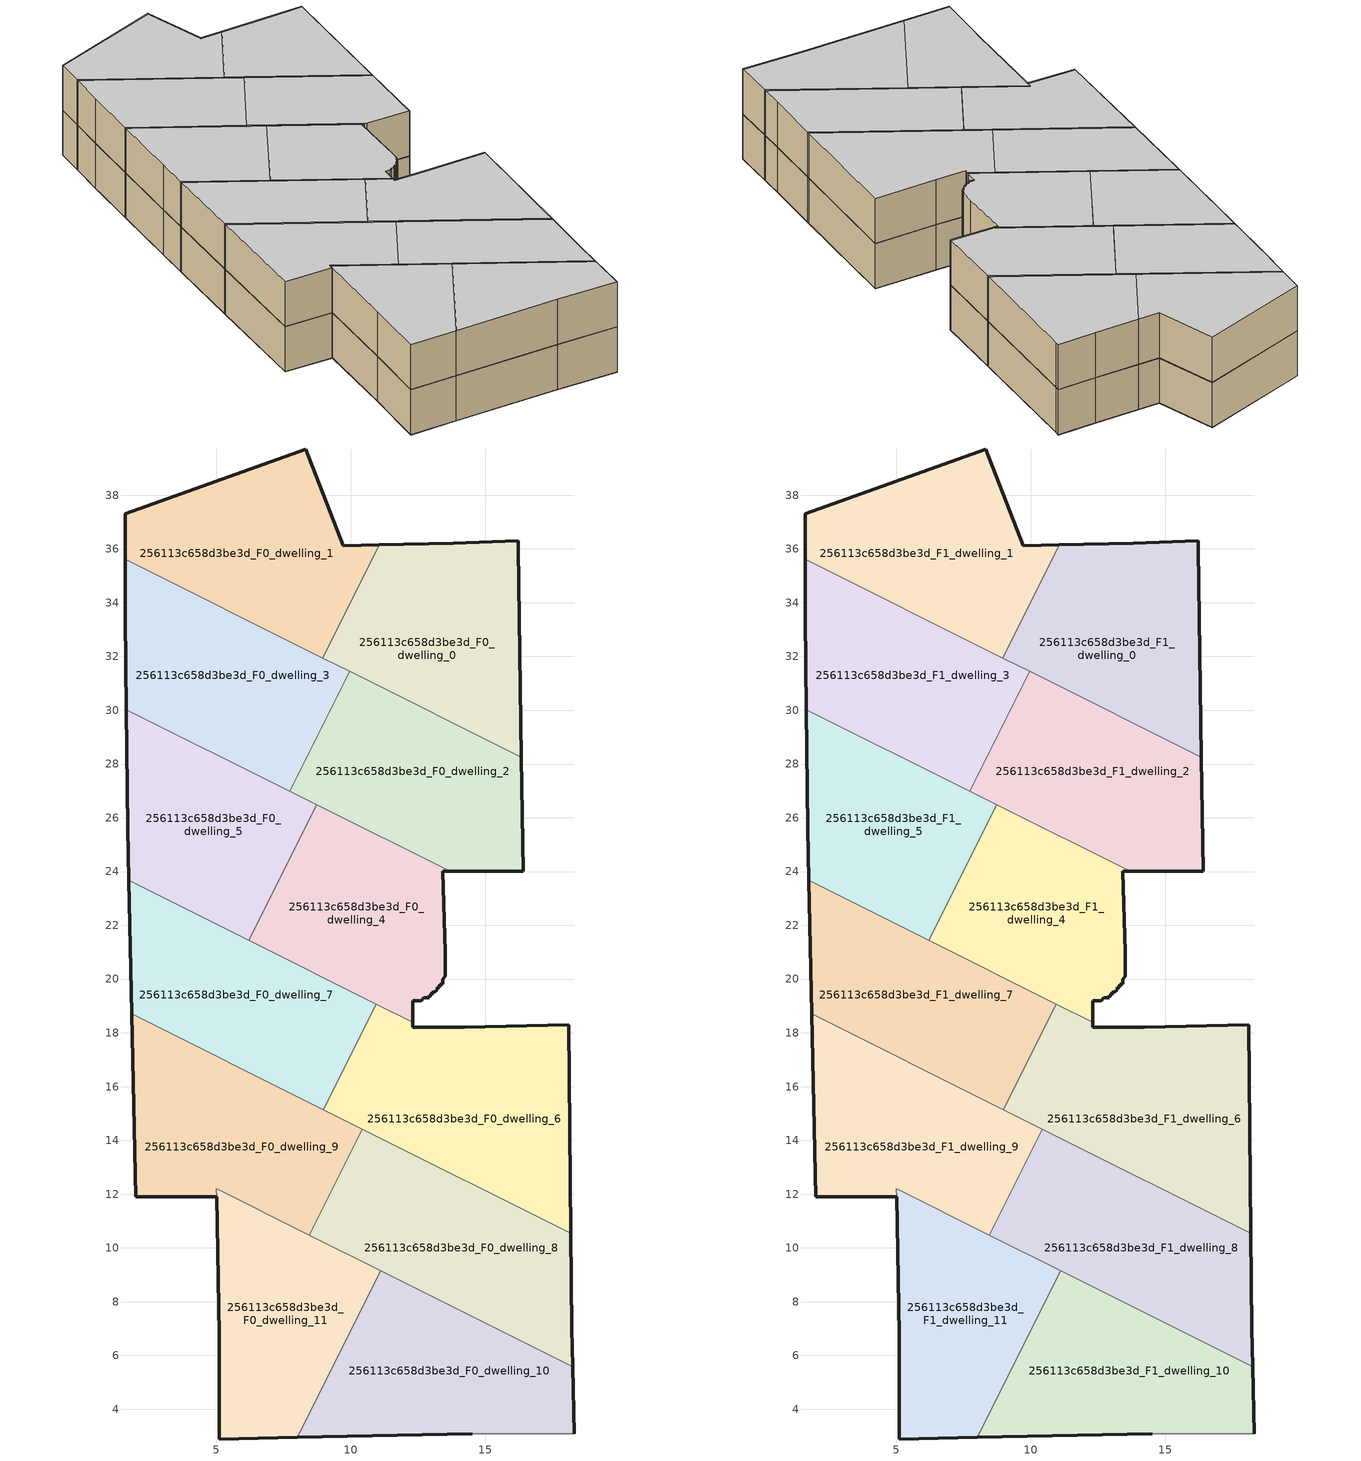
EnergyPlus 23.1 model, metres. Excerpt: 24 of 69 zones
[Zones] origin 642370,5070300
256113c658d3be3d_F0_dwelling_0
 floor ground (EU_floor_Construction): 16.35,28.25 16.22,36.01 16.22,36.31 13.82,36.21 11.06,36.15 8.96,31.94 z0
 wall outside (EU_wall_Construction): 11.06,36.15 13.82,36.21 16.22,36.31 16.22,36.01 16.35,28.25 z0:3
 wall to 256113c658d3be3d_F0_dwelling_1 (EU_wall_Construction): 8.96,31.94 11.06,36.15 z0:3
 wall to 256113c658d3be3d_F0_dwelling_2 (EU_wall_Construction): 16.35,28.25 9.95,31.44 z0:3
 wall to 256113c658d3be3d_F0_dwelling_3 (EU_wall_Construction): 9.95,31.44 8.96,31.94 z0:3
256113c658d3be3d_F0_dwelling_1
 floor ground (EU_floor_Construction): 8.96,31.94 11.06,36.15 9.71,36.12 8.31,39.72 1.61,37.32 1.61,35.62 z0
 wall outside (EU_wall_Construction): 1.61,35.62 1.61,37.32 8.31,39.72 9.71,36.12 11.06,36.15 z0:3
 wall to 256113c658d3be3d_F0_dwelling_3 (EU_wall_Construction): 8.96,31.94 1.61,35.62 z0:3
256113c658d3be3d_F0_dwelling_10
 floor ground (EU_floor_Construction): 18.31,3.09 18.25,5.58 11.11,9.15 8.01,2.95 14.51,3.09 z0
 wall outside (EU_wall_Construction): 14.51,3.09 8.01,2.95 / 18.25,5.58 18.31,3.09 z0:3
 wall to 256113c658d3be3d_F0_dwelling_11 (EU_wall_Construction): 8.01,2.95 11.11,9.15 z0:3
 wall adiabatic (EU_wall_Construction): 18.31,3.09 14.51,3.09 z0:3
 wall to 256113c658d3be3d_F0_dwelling_8 (EU_wall_Construction): 11.11,9.15 18.25,5.58 z0:3
256113c658d3be3d_F0_dwelling_11
 floor ground (EU_floor_Construction): 8.01,2.95 11.11,9.15 5,12.2 5.1,6.79 5.1,2.89 z0
 wall outside (EU_wall_Construction): 8.01,2.95 5.1,2.89 5.1,6.79 5,11.9 z0:3
 wall to 256113c658d3be3d_F0_dwelling_9 (EU_wall_Construction): 5,11.9 5,12.2 8.45,10.48 z0:3
 wall to 256113c658d3be3d_F0_dwelling_8 (EU_wall_Construction): 8.45,10.48 11.11,9.15 z0:3
256113c658d3be3d_F0_dwelling_2
 floor ground (EU_floor_Construction): 16.42,24 16.35,28.25 9.95,31.44 7.73,26.99 13.7,24 z0
 wall outside (EU_wall_Construction): 16.35,28.25 16.42,24 13.7,24 z0:3
 wall to 256113c658d3be3d_F0_dwelling_3 (EU_wall_Construction): 7.73,26.99 9.95,31.44 z0:3
 wall to 256113c658d3be3d_F0_dwelling_4 (EU_wall_Construction): 13.7,24 8.72,26.49 z0:3
 wall to 256113c658d3be3d_F0_dwelling_5 (EU_wall_Construction): 8.72,26.49 7.73,26.99 z0:3
256113c658d3be3d_F0_dwelling_3
 floor ground (EU_floor_Construction): 7.73,26.99 9.95,31.44 1.61,35.62 1.61,33.42 1.65,30.03 z0
 wall outside (EU_wall_Construction): 1.65,30.03 1.61,33.42 1.61,35.62 z0:3
 wall to 256113c658d3be3d_F0_dwelling_5 (EU_wall_Construction): 7.73,26.99 1.65,30.03 z0:3
256113c658d3be3d_F0_dwelling_4
 floor ground (EU_floor_Construction): 12.91,19.3 12.91,19.4 13.01,19.4 13.01,19.5 13.11,19.5 13.21,19.6 13.21,19.7 13.31,19.7 13.31,19.8 13.41,19.8 13.41,20 13.51,20.1 13.51,21 13.41,24 13.7,24 8.72,26.49 6.2,21.45 12.31,18.39 12.31,19.2 12.61,19.2 12.71,19.3 z0
 wall outside (EU_wall_Construction): 13.7,24 13.41,24 13.51,21 13.51,20.1 13.41,20 13.41,19.8 13.31,19.8 13.31,19.7 13.21,19.7 13.21,19.6 13.11,19.5 13.01,19.5 13.01,19.4 12.91,19.4 12.91,19.3 12.71,19.3 12.61,19.2 12.31,19.2 12.31,18.39 z0:3
 wall to 256113c658d3be3d_F0_dwelling_7 (EU_wall_Construction): 10.95,19.07 6.2,21.45 z0:3
 wall to 256113c658d3be3d_F0_dwelling_5 (EU_wall_Construction): 6.2,21.45 8.72,26.49 z0:3
 wall to 256113c658d3be3d_F0_dwelling_6 (EU_wall_Construction): 12.31,18.39 10.95,19.07 z0:3
256113c658d3be3d_F0_dwelling_5
 floor ground (EU_floor_Construction): 6.2,21.45 8.72,26.49 1.65,30.03 1.71,25.61 1.75,23.67 z0
 wall outside (EU_wall_Construction): 1.75,23.67 1.71,25.61 1.65,30.03 z0:3
 wall to 256113c658d3be3d_F0_dwelling_7 (EU_wall_Construction): 6.2,21.45 1.75,23.67 z0:3
256113c658d3be3d_F0_dwelling_6
 floor ground (EU_floor_Construction): 18.18,10.54 18.12,18.3 14.21,18.2 12.31,18.2 12.31,18.39 10.95,19.07 8.98,15.14 z0
 wall outside (EU_wall_Construction): 12.31,18.39 12.31,18.2 14.21,18.2 18.12,18.3 18.18,10.54 z0:3
 wall to 256113c658d3be3d_F0_dwelling_7 (EU_wall_Construction): 8.98,15.14 10.95,19.07 z0:3
 wall to 256113c658d3be3d_F0_dwelling_8 (EU_wall_Construction): 18.18,10.54 10.42,14.42 z0:3
 wall to 256113c658d3be3d_F0_dwelling_9 (EU_wall_Construction): 10.42,14.42 8.98,15.14 z0:3
256113c658d3be3d_F0_dwelling_7
 floor ground (EU_floor_Construction): 8.98,15.14 10.95,19.07 1.75,23.67 1.86,18.7 z0
 wall outside (EU_wall_Construction): 1.86,18.7 1.75,23.67 z0:3
 wall to 256113c658d3be3d_F0_dwelling_9 (EU_wall_Construction): 8.98,15.14 1.86,18.7 z0:3
256113c658d3be3d_F0_dwelling_8
 floor ground (EU_floor_Construction): 18.25,5.58 18.21,6.99 18.18,10.54 10.42,14.42 8.45,10.48 z0
 wall outside (EU_wall_Construction): 18.18,10.54 18.21,6.99 18.25,5.58 z0:3
 wall to 256113c658d3be3d_F0_dwelling_9 (EU_wall_Construction): 8.45,10.48 10.42,14.42 z0:3
256113c658d3be3d_F0_dwelling_9
 floor ground (EU_floor_Construction): 8.45,10.48 10.42,14.42 1.86,18.7 2,11.9 5.01,11.9 5,12.2 z0
 wall outside (EU_wall_Construction): 5.01,11.9 2,11.9 1.86,18.7 z0:3
256113c658d3be3d_F1_dwelling_0
 floor to 256113c658d3be3d_F0_dwelling_0 (EU_floor_Construction): 16.35,28.25 16.22,36.01 16.22,36.31 13.82,36.21 11.06,36.15 8.96,31.94 z3
 wall outside (EU_wall_Construction): 11.06,36.15 13.82,36.21 16.22,36.31 16.22,36.01 16.35,28.25 z3:6
 wall to 256113c658d3be3d_F1_dwelling_1 (EU_wall_Construction): 8.96,31.94 11.06,36.15 z3:6
 wall to 256113c658d3be3d_F1_dwelling_2 (EU_wall_Construction): 16.35,28.25 9.95,31.44 z3:6
 wall to 256113c658d3be3d_F1_dwelling_3 (EU_wall_Construction): 9.95,31.44 8.96,31.94 z3:6
 ceiling to 256113c658d3be3d_F2_dwelling_0 (EU_floor_Construction): 16.22,36.31 16.22,36.01 16.35,28.25 8.96,31.94 11.06,36.15 13.82,36.21 z6
256113c658d3be3d_F1_dwelling_1
 floor to 256113c658d3be3d_F0_dwelling_1 (EU_floor_Construction): 8.96,31.94 11.06,36.15 9.71,36.12 8.31,39.72 1.61,37.32 1.61,35.62 z3
 wall outside (EU_wall_Construction): 1.61,35.62 1.61,37.32 8.31,39.72 9.71,36.12 11.06,36.15 z3:6
 wall to 256113c658d3be3d_F1_dwelling_3 (EU_wall_Construction): 8.96,31.94 1.61,35.62 z3:6
 ceiling to 256113c658d3be3d_F2_dwelling_1 (EU_floor_Construction): 8.31,39.72 9.71,36.12 11.06,36.15 8.96,31.94 1.61,35.62 1.61,37.32 z6
256113c658d3be3d_F1_dwelling_10
 floor to 256113c658d3be3d_F0_dwelling_10 (EU_floor_Construction): 18.31,3.09 18.25,5.58 11.11,9.15 8.01,2.95 14.51,3.09 z3
 wall outside (EU_wall_Construction): 14.51,3.09 8.01,2.95 / 18.25,5.58 18.31,3.09 z3:6
 wall to 256113c658d3be3d_F1_dwelling_11 (EU_wall_Construction): 8.01,2.95 11.11,9.15 z3:6
 wall adiabatic (EU_wall_Construction): 18.31,3.09 14.51,3.09 z3:6
 wall to 256113c658d3be3d_F1_dwelling_8 (EU_wall_Construction): 11.11,9.15 18.25,5.58 z3:6
 ceiling to 256113c658d3be3d_F2_dwelling_10 (EU_floor_Construction): 18.25,5.58 18.31,3.09 14.51,3.09 8.01,2.95 11.11,9.15 z6
256113c658d3be3d_F1_dwelling_11
 floor to 256113c658d3be3d_F0_dwelling_11 (EU_floor_Construction): 8.01,2.95 11.11,9.15 5,12.2 5.1,6.79 5.1,2.89 z3
 wall outside (EU_wall_Construction): 8.01,2.95 5.1,2.89 5.1,6.79 5,11.9 z3:6
 wall to 256113c658d3be3d_F1_dwelling_9 (EU_wall_Construction): 5,11.9 5,12.2 8.45,10.48 z3:6
 wall to 256113c658d3be3d_F1_dwelling_8 (EU_wall_Construction): 8.45,10.48 11.11,9.15 z3:6
 ceiling to 256113c658d3be3d_F2_dwelling_11 (EU_floor_Construction): 11.11,9.15 8.01,2.95 5.1,2.89 5.1,6.79 5,12.2 z6
256113c658d3be3d_F1_dwelling_2
 floor to 256113c658d3be3d_F0_dwelling_2 (EU_floor_Construction): 16.42,24 16.35,28.25 9.95,31.44 7.73,26.99 13.7,24 z3
 wall outside (EU_wall_Construction): 16.35,28.25 16.42,24 13.7,24 z3:6
 wall to 256113c658d3be3d_F1_dwelling_3 (EU_wall_Construction): 7.73,26.99 9.95,31.44 z3:6
 wall to 256113c658d3be3d_F1_dwelling_4 (EU_wall_Construction): 13.7,24 8.72,26.49 z3:6
 wall to 256113c658d3be3d_F1_dwelling_5 (EU_wall_Construction): 8.72,26.49 7.73,26.99 z3:6
 ceiling to 256113c658d3be3d_F2_dwelling_2 (EU_floor_Construction): 16.35,28.25 16.42,24 13.7,24 7.73,26.99 9.95,31.44 z6
256113c658d3be3d_F1_dwelling_3
 floor to 256113c658d3be3d_F0_dwelling_3 (EU_floor_Construction): 7.73,26.99 9.95,31.44 1.61,35.62 1.61,33.42 1.65,30.03 z3
 wall outside (EU_wall_Construction): 1.65,30.03 1.61,33.42 1.61,35.62 z3:6
 wall to 256113c658d3be3d_F1_dwelling_5 (EU_wall_Construction): 7.73,26.99 1.65,30.03 z3:6
 ceiling to 256113c658d3be3d_F2_dwelling_3 (EU_floor_Construction): 9.95,31.44 7.73,26.99 1.65,30.03 1.61,33.42 1.61,35.62 z6
256113c658d3be3d_F1_dwelling_4
 floor to 256113c658d3be3d_F0_dwelling_4 (EU_floor_Construction): 12.91,19.3 12.91,19.4 13.01,19.4 13.01,19.5 13.11,19.5 13.21,19.6 13.21,19.7 13.31,19.7 13.31,19.8 13.41,19.8 13.41,20 13.51,20.1 13.51,21 13.41,24 13.7,24 8.72,26.49 6.2,21.45 12.31,18.39 12.31,19.2 12.61,19.2 12.71,19.3 z3
 wall outside (EU_wall_Construction): 13.7,24 13.41,24 13.51,21 13.51,20.1 13.41,20 13.41,19.8 13.31,19.8 13.31,19.7 13.21,19.7 13.21,19.6 13.11,19.5 13.01,19.5 13.01,19.4 12.91,19.4 12.91,19.3 12.71,19.3 12.61,19.2 12.31,19.2 12.31,18.39 z3:6
 wall to 256113c658d3be3d_F1_dwelling_7 (EU_wall_Construction): 10.95,19.07 6.2,21.45 z3:6
 wall to 256113c658d3be3d_F1_dwelling_5 (EU_wall_Construction): 6.2,21.45 8.72,26.49 z3:6
 wall to 256113c658d3be3d_F1_dwelling_6 (EU_wall_Construction): 12.31,18.39 10.95,19.07 z3:6
 ceiling to 256113c658d3be3d_F2_dwelling_4 (EU_floor_Construction): 13.7,24 13.41,24 13.51,21 13.51,20.1 13.41,20 13.41,19.8 13.31,19.8 13.31,19.7 13.21,19.7 13.21,19.6 13.11,19.5 13.01,19.5 13.01,19.4 12.91,19.4 12.91,19.3 12.71,19.3 12.61,19.2 12.31,19.2 12.31,18.39 6.2,21.45 8.72,26.49 z6
256113c658d3be3d_F1_dwelling_5
 floor to 256113c658d3be3d_F0_dwelling_5 (EU_floor_Construction): 6.2,21.45 8.72,26.49 1.65,30.03 1.71,25.61 1.75,23.67 z3
 wall outside (EU_wall_Construction): 1.75,23.67 1.71,25.61 1.65,30.03 z3:6
 wall to 256113c658d3be3d_F1_dwelling_7 (EU_wall_Construction): 6.2,21.45 1.75,23.67 z3:6
 ceiling to 256113c658d3be3d_F2_dwelling_5 (EU_floor_Construction): 8.72,26.49 6.2,21.45 1.75,23.67 1.71,25.61 1.65,30.03 z6
256113c658d3be3d_F1_dwelling_6
 floor to 256113c658d3be3d_F0_dwelling_6 (EU_floor_Construction): 18.18,10.54 18.12,18.3 14.21,18.2 12.31,18.2 12.31,18.39 10.95,19.07 8.98,15.14 z3
 wall outside (EU_wall_Construction): 12.31,18.39 12.31,18.2 14.21,18.2 18.12,18.3 18.18,10.54 z3:6
 wall to 256113c658d3be3d_F1_dwelling_7 (EU_wall_Construction): 8.98,15.14 10.95,19.07 z3:6
 wall to 256113c658d3be3d_F1_dwelling_8 (EU_wall_Construction): 18.18,10.54 10.42,14.42 z3:6
 wall to 256113c658d3be3d_F1_dwelling_9 (EU_wall_Construction): 10.42,14.42 8.98,15.14 z3:6
 ceiling to 256113c658d3be3d_F2_dwelling_6 (EU_floor_Construction): 18.12,18.3 18.18,10.54 8.98,15.14 10.95,19.07 12.31,18.39 12.31,18.2 14.21,18.2 z6
256113c658d3be3d_F1_dwelling_7
 floor to 256113c658d3be3d_F0_dwelling_7 (EU_floor_Construction): 8.98,15.14 10.95,19.07 1.75,23.67 1.86,18.7 z3
 wall outside (EU_wall_Construction): 1.86,18.7 1.75,23.67 z3:6
 wall to 256113c658d3be3d_F1_dwelling_9 (EU_wall_Construction): 8.98,15.14 1.86,18.7 z3:6
 ceiling to 256113c658d3be3d_F2_dwelling_7 (EU_floor_Construction): 10.95,19.07 8.98,15.14 1.86,18.7 1.75,23.67 z6
256113c658d3be3d_F1_dwelling_8
 floor to 256113c658d3be3d_F0_dwelling_8 (EU_floor_Construction): 18.25,5.58 18.21,6.99 18.18,10.54 10.42,14.42 8.45,10.48 z3
 wall outside (EU_wall_Construction): 18.18,10.54 18.21,6.99 18.25,5.58 z3:6
 wall to 256113c658d3be3d_F1_dwelling_9 (EU_wall_Construction): 8.45,10.48 10.42,14.42 z3:6
 ceiling to 256113c658d3be3d_F2_dwelling_8 (EU_floor_Construction): 18.18,10.54 18.21,6.99 18.25,5.58 8.45,10.48 10.42,14.42 z6
256113c658d3be3d_F1_dwelling_9
 floor to 256113c658d3be3d_F0_dwelling_9 (EU_floor_Construction): 8.45,10.48 10.42,14.42 1.86,18.7 2,11.9 5.01,11.9 5,12.2 z3
 wall outside (EU_wall_Construction): 5.01,11.9 2,11.9 1.86,18.7 z3:6
 ceiling to 256113c658d3be3d_F2_dwelling_9 (EU_floor_Construction): 10.42,14.42 8.45,10.48 5,12.2 5.01,11.9 2,11.9 1.86,18.7 z6
[Building]
EU S2 Campaign: North Axis=0; Terrain=City; Solar Distribution=FullExterior
[Site:Location]
Lyon-Bron: Latitude=45.75; Longitude=5; Time Zone=1; Elevation=198
[SizingPeriod:WeatherFileDays]
AnnualSizingPeriod: Begin Month=1; Begin Day of Month=1; End Month=12; End Day of Month=31; Day of Week for Start Day=Monday; Use Weather File Daylight Saving Period=No; Use Weather File Rain and Snow Indicators=No
[MATERIAL]
EU_InternalMass_Material: Roughness=MediumRough; Thickness=0.1; Conductivity=1; Density=1800; Specific Heat=900; Thermal Absorptance=0.9; Solar Absorptance=0.7; Visible Absorptance=0.7
[MATERIAL:NOMASS] Roughness=MediumRough; Thermal Absorptance=0.9; Solar Absorptance=0.7; Visible Absorptance=0.7
Name | Thermal Resistance
EU_wall_NoMass | 1.97775
EU_floor_NoMass | 1.84812
[CONSTRUCTION]
EU_wall_Construction: EU_wall_NoMass
EU_floor_Construction: EU_floor_NoMass
EU_InternalMass_Construction: EU_InternalMass_Material
[ZONE] Type=1; Multiplier=1; Ceiling Height=autocalculate; Floor Area=autocalculate; Part of Total Floor Area=Yes
Name | Volume
256113c658d3be3d_F0_dwelling_0; 256113c658d3be3d_F1_dwelling_0 | 120.523
256113c658d3be3d_F0_dwelling_1; 256113c658d3be3d_F1_dwelling_1 | 120.522
256113c658d3be3d_F0_dwelling_10; 256113c658d3be3d_F1_dwelling_10 | 120.554
256113c658d3be3d_F0_dwelling_11 | 110.987
256113c658d3be3d_F1_dwelling_11 | 110.942
256113c658d3be3d_F0_dwelling_2; 256113c658d3be3d_F1_dwelling_2 | 120.545
256113c658d3be3d_F0_dwelling_3; 256113c658d3be3d_F1_dwelling_3 | 120.531
256113c658d3be3d_F0_dwelling_4; 256113c658d3be3d_F1_dwelling_4 | 109.145
256113c658d3be3d_F0_dwelling_5; 256113c658d3be3d_F1_dwelling_5 | 109.15
256113c658d3be3d_F0_dwelling_6; 256113c658d3be3d_F1_dwelling_6 | 143.513
256113c658d3be3d_F0_dwelling_7; 256113c658d3be3d_F1_dwelling_7 | 120.349
256113c658d3be3d_F0_dwelling_8; 256113c658d3be3d_F1_dwelling_8 | 129.756
256113c658d3be3d_F0_dwelling_9; 256113c658d3be3d_F1_dwelling_9 | 120.866
[INTERNALMASS] Construction=EU_InternalMass_Construction
Name | Zone or ZoneList | Surface Area
256113c658d3be3d_F0_dwelling_0_EU_InternalMass | 256113c658d3be3d_F0_dwelling_0 | 40.1746
256113c658d3be3d_F0_dwelling_1_EU_InternalMass | 256113c658d3be3d_F0_dwelling_1 | 40.1739
256113c658d3be3d_F0_dwelling_2_EU_InternalMass | 256113c658d3be3d_F0_dwelling_2 | 40.1816
256113c658d3be3d_F0_dwelling_3_EU_InternalMass | 256113c658d3be3d_F0_dwelling_3 | 40.1772
256113c658d3be3d_F0_dwelling_4_EU_InternalMass | 256113c658d3be3d_F0_dwelling_4 | 36.3814
256113c658d3be3d_F0_dwelling_5_EU_InternalMass | 256113c658d3be3d_F0_dwelling_5 | 36.3832
256113c658d3be3d_F0_dwelling_6_EU_InternalMass | 256113c658d3be3d_F0_dwelling_6 | 47.8375
256113c658d3be3d_F0_dwelling_7_EU_InternalMass | 256113c658d3be3d_F0_dwelling_7 | 40.1164
256113c658d3be3d_F0_dwelling_8_EU_InternalMass | 256113c658d3be3d_F0_dwelling_8 | 43.2516
256113c658d3be3d_F0_dwelling_9_EU_InternalMass | 256113c658d3be3d_F0_dwelling_9 | 40.2885
256113c658d3be3d_F0_dwelling_10_EU_InternalMass | 256113c658d3be3d_F0_dwelling_10 | 40.185
256113c658d3be3d_F0_dwelling_11_EU_InternalMass | 256113c658d3be3d_F0_dwelling_11 | 36.9938
256113c658d3be3d_F1_dwelling_0_EU_InternalMass | 256113c658d3be3d_F1_dwelling_0 | 40.1746
256113c658d3be3d_F1_dwelling_1_EU_InternalMass | 256113c658d3be3d_F1_dwelling_1 | 40.1739
256113c658d3be3d_F1_dwelling_2_EU_InternalMass | 256113c658d3be3d_F1_dwelling_2 | 40.1816
256113c658d3be3d_F1_dwelling_3_EU_InternalMass | 256113c658d3be3d_F1_dwelling_3 | 40.1772
256113c658d3be3d_F1_dwelling_4_EU_InternalMass | 256113c658d3be3d_F1_dwelling_4 | 36.3814
256113c658d3be3d_F1_dwelling_5_EU_InternalMass | 256113c658d3be3d_F1_dwelling_5 | 36.3832
256113c658d3be3d_F1_dwelling_6_EU_InternalMass | 256113c658d3be3d_F1_dwelling_6 | 47.8375
256113c658d3be3d_F1_dwelling_7_EU_InternalMass | 256113c658d3be3d_F1_dwelling_7 | 40.1164
256113c658d3be3d_F1_dwelling_8_EU_InternalMass | 256113c658d3be3d_F1_dwelling_8 | 43.2516
256113c658d3be3d_F1_dwelling_9_EU_InternalMass | 256113c658d3be3d_F1_dwelling_9 | 40.2885
256113c658d3be3d_F1_dwelling_10_EU_InternalMass | 256113c658d3be3d_F1_dwelling_10 | 40.185
256113c658d3be3d_F1_dwelling_11_EU_InternalMass | 256113c658d3be3d_F1_dwelling_11 | 36.9938
[OTHEREQUIPMENT] Fuel Type=Electricity; Design Level Calculation Method=Watts/Area; Power per Zone Floor Area=1; Fraction Latent=0; Fraction Radiant=0; Fraction Lost=0; Carbon Dioxide Generation Rate=0; EndUse Subcategory=EU_Step8_InternalGains
Name | Zone or ZoneList or Space or SpaceList | Schedule
EU_Step8_InternalGain_256113c658d3be3d_F0_dwelling_0_f000 | 256113c658d3be3d_F0_dwelling_0 | EU_Step8_GainSchedule_256113c658d3be3d_F0_dwelling_0_f000
EU_Step8_InternalGain_256113c658d3be3d_F0_dwelling_1_f000 | 256113c658d3be3d_F0_dwelling_1 | EU_Step8_GainSchedule_256113c658d3be3d_F0_dwelling_1_f000
EU_Step8_InternalGain_256113c658d3be3d_F0_dwelling_2_f000 | 256113c658d3be3d_F0_dwelling_2 | EU_Step8_GainSchedule_256113c658d3be3d_F0_dwelling_2_f000
EU_Step8_InternalGain_256113c658d3be3d_F0_dwelling_3_f000 | 256113c658d3be3d_F0_dwelling_3 | EU_Step8_GainSchedule_256113c658d3be3d_F0_dwelling_3_f000
EU_Step8_InternalGain_256113c658d3be3d_F0_dwelling_4_f000 | 256113c658d3be3d_F0_dwelling_4 | EU_Step8_GainSchedule_256113c658d3be3d_F0_dwelling_4_f000
EU_Step8_InternalGain_256113c658d3be3d_F0_dwelling_5_f000 | 256113c658d3be3d_F0_dwelling_5 | EU_Step8_GainSchedule_256113c658d3be3d_F0_dwelling_5_f000
EU_Step8_InternalGain_256113c658d3be3d_F0_dwelling_6_f000 | 256113c658d3be3d_F0_dwelling_6 | EU_Step8_GainSchedule_256113c658d3be3d_F0_dwelling_6_f000
EU_Step8_InternalGain_256113c658d3be3d_F0_dwelling_7_f000 | 256113c658d3be3d_F0_dwelling_7 | EU_Step8_GainSchedule_256113c658d3be3d_F0_dwelling_7_f000
EU_Step8_InternalGain_256113c658d3be3d_F0_dwelling_8_f000 | 256113c658d3be3d_F0_dwelling_8 | EU_Step8_GainSchedule_256113c658d3be3d_F0_dwelling_8_f000
EU_Step8_InternalGain_256113c658d3be3d_F0_dwelling_9_f000 | 256113c658d3be3d_F0_dwelling_9 | EU_Step8_GainSchedule_256113c658d3be3d_F0_dwelling_9_f000
EU_Step8_InternalGain_256113c658d3be3d_F0_dwelling_10_f000 | 256113c658d3be3d_F0_dwelling_10 | EU_Step8_GainSchedule_256113c658d3be3d_F0_dwelling_10_f000
EU_Step8_InternalGain_256113c658d3be3d_F0_dwelling_11_f000 | 256113c658d3be3d_F0_dwelling_11 | EU_Step8_GainSchedule_256113c658d3be3d_F0_dwelling_11_f000
EU_Step8_InternalGain_256113c658d3be3d_F1_dwelling_0_f000 | 256113c658d3be3d_F1_dwelling_0 | EU_Step8_GainSchedule_256113c658d3be3d_F1_dwelling_0_f000
EU_Step8_InternalGain_256113c658d3be3d_F1_dwelling_1_f000 | 256113c658d3be3d_F1_dwelling_1 | EU_Step8_GainSchedule_256113c658d3be3d_F1_dwelling_1_f000
EU_Step8_InternalGain_256113c658d3be3d_F1_dwelling_2_f000 | 256113c658d3be3d_F1_dwelling_2 | EU_Step8_GainSchedule_256113c658d3be3d_F1_dwelling_2_f000
EU_Step8_InternalGain_256113c658d3be3d_F1_dwelling_3_f000 | 256113c658d3be3d_F1_dwelling_3 | EU_Step8_GainSchedule_256113c658d3be3d_F1_dwelling_3_f000
EU_Step8_InternalGain_256113c658d3be3d_F1_dwelling_4_f000 | 256113c658d3be3d_F1_dwelling_4 | EU_Step8_GainSchedule_256113c658d3be3d_F1_dwelling_4_f000
EU_Step8_InternalGain_256113c658d3be3d_F1_dwelling_5_f000 | 256113c658d3be3d_F1_dwelling_5 | EU_Step8_GainSchedule_256113c658d3be3d_F1_dwelling_5_f000
EU_Step8_InternalGain_256113c658d3be3d_F1_dwelling_6_f000 | 256113c658d3be3d_F1_dwelling_6 | EU_Step8_GainSchedule_256113c658d3be3d_F1_dwelling_6_f000
EU_Step8_InternalGain_256113c658d3be3d_F1_dwelling_7_f000 | 256113c658d3be3d_F1_dwelling_7 | EU_Step8_GainSchedule_256113c658d3be3d_F1_dwelling_7_f000
EU_Step8_InternalGain_256113c658d3be3d_F1_dwelling_8_f000 | 256113c658d3be3d_F1_dwelling_8 | EU_Step8_GainSchedule_256113c658d3be3d_F1_dwelling_8_f000
EU_Step8_InternalGain_256113c658d3be3d_F1_dwelling_9_f000 | 256113c658d3be3d_F1_dwelling_9 | EU_Step8_GainSchedule_256113c658d3be3d_F1_dwelling_9_f000
EU_Step8_InternalGain_256113c658d3be3d_F1_dwelling_10_f000 | 256113c658d3be3d_F1_dwelling_10 | EU_Step8_GainSchedule_256113c658d3be3d_F1_dwelling_10_f000
EU_Step8_InternalGain_256113c658d3be3d_F1_dwelling_11_f000 | 256113c658d3be3d_F1_dwelling_11 | EU_Step8_GainSchedule_256113c658d3be3d_F1_dwelling_11_f000
[ZONEVENTILATION:DESIGNFLOWRATE] Schedule=EU_AlwaysOn; Design Flow Rate Calculation Method=AirChanges/Hour; Air Changes per Hour=0.759424; Ventilation Type=Natural; Fan Pressure Rise=0; Fan Total Efficiency=1; Constant Term Coefficient=1; Temperature Term Coefficient=0; Velocity Term Coefficient=0; Velocity Squared Term Coefficient=0; Minimum Indoor Temperature=-100; Maximum Indoor Temperature=100; Delta Temperature=-100; Minimum Outdoor Temperature=-100; Maximum Outdoor Temperature=100; Maximum Wind Speed=40
Name | Zone or ZoneList or Space or SpaceList
EU_ConstantAir_256113c658d3be3d_F0_dwelling_0 | 256113c658d3be3d_F0_dwelling_0
EU_ConstantAir_256113c658d3be3d_F0_dwelling_1 | 256113c658d3be3d_F0_dwelling_1
EU_ConstantAir_256113c658d3be3d_F0_dwelling_2 | 256113c658d3be3d_F0_dwelling_2
EU_ConstantAir_256113c658d3be3d_F0_dwelling_3 | 256113c658d3be3d_F0_dwelling_3
EU_ConstantAir_256113c658d3be3d_F0_dwelling_4 | 256113c658d3be3d_F0_dwelling_4
EU_ConstantAir_256113c658d3be3d_F0_dwelling_5 | 256113c658d3be3d_F0_dwelling_5
EU_ConstantAir_256113c658d3be3d_F0_dwelling_6 | 256113c658d3be3d_F0_dwelling_6
EU_ConstantAir_256113c658d3be3d_F0_dwelling_7 | 256113c658d3be3d_F0_dwelling_7
EU_ConstantAir_256113c658d3be3d_F0_dwelling_8 | 256113c658d3be3d_F0_dwelling_8
EU_ConstantAir_256113c658d3be3d_F0_dwelling_9 | 256113c658d3be3d_F0_dwelling_9
EU_ConstantAir_256113c658d3be3d_F0_dwelling_10 | 256113c658d3be3d_F0_dwelling_10
EU_ConstantAir_256113c658d3be3d_F0_dwelling_11 | 256113c658d3be3d_F0_dwelling_11
EU_ConstantAir_256113c658d3be3d_F1_dwelling_0 | 256113c658d3be3d_F1_dwelling_0
EU_ConstantAir_256113c658d3be3d_F1_dwelling_1 | 256113c658d3be3d_F1_dwelling_1
EU_ConstantAir_256113c658d3be3d_F1_dwelling_2 | 256113c658d3be3d_F1_dwelling_2
EU_ConstantAir_256113c658d3be3d_F1_dwelling_3 | 256113c658d3be3d_F1_dwelling_3
EU_ConstantAir_256113c658d3be3d_F1_dwelling_4 | 256113c658d3be3d_F1_dwelling_4
EU_ConstantAir_256113c658d3be3d_F1_dwelling_5 | 256113c658d3be3d_F1_dwelling_5
EU_ConstantAir_256113c658d3be3d_F1_dwelling_6 | 256113c658d3be3d_F1_dwelling_6
EU_ConstantAir_256113c658d3be3d_F1_dwelling_7 | 256113c658d3be3d_F1_dwelling_7
EU_ConstantAir_256113c658d3be3d_F1_dwelling_8 | 256113c658d3be3d_F1_dwelling_8
EU_ConstantAir_256113c658d3be3d_F1_dwelling_9 | 256113c658d3be3d_F1_dwelling_9
EU_ConstantAir_256113c658d3be3d_F1_dwelling_10 | 256113c658d3be3d_F1_dwelling_10
EU_ConstantAir_256113c658d3be3d_F1_dwelling_11 | 256113c658d3be3d_F1_dwelling_11
[HVACTEMPLATE:THERMOSTAT] Constant Heating Setpoint=20; Constant Cooling Setpoint=50
EU_HeatOnly_256113c658d3be3d_F0_dwelling_0; EU_HeatOnly_256113c658d3be3d_F0_dwelling_1; EU_HeatOnly_256113c658d3be3d_F0_dwelling_2; EU_HeatOnly_256113c658d3be3d_F0_dwelling_3; EU_HeatOnly_256113c658d3be3d_F0_dwelling_4; EU_HeatOnly_256113c658d3be3d_F0_dwelling_5; EU_HeatOnly_256113c658d3be3d_F0_dwelling_6; EU_HeatOnly_256113c658d3be3d_F0_dwelling_7; EU_HeatOnly_256113c658d3be3d_F0_dwelling_8; EU_HeatOnly_256113c658d3be3d_F0_dwelling_9; EU_HeatOnly_256113c658d3be3d_F0_dwelling_10; EU_HeatOnly_256113c658d3be3d_F0_dwelling_11; EU_HeatOnly_256113c658d3be3d_F1_dwelling_0; EU_HeatOnly_256113c658d3be3d_F1_dwelling_1; EU_HeatOnly_256113c658d3be3d_F1_dwelling_2; EU_HeatOnly_256113c658d3be3d_F1_dwelling_3; EU_HeatOnly_256113c658d3be3d_F1_dwelling_4; EU_HeatOnly_256113c658d3be3d_F1_dwelling_5; EU_HeatOnly_256113c658d3be3d_F1_dwelling_6; EU_HeatOnly_256113c658d3be3d_F1_dwelling_7; EU_HeatOnly_256113c658d3be3d_F1_dwelling_8; EU_HeatOnly_256113c658d3be3d_F1_dwelling_9; EU_HeatOnly_256113c658d3be3d_F1_dwelling_10; EU_HeatOnly_256113c658d3be3d_F1_dwelling_11; EU_HeatOnly_256113c658d3be3d_F2_dwelling_0; EU_HeatOnly_256113c658d3be3d_F2_dwelling_1; EU_HeatOnly_256113c658d3be3d_F2_dwelling_2; EU_HeatOnly_256113c658d3be3d_F2_dwelling_3; EU_HeatOnly_256113c658d3be3d_F2_dwelling_4; EU_HeatOnly_256113c658d3be3d_F2_dwelling_5; EU_HeatOnly_256113c658d3be3d_F2_dwelling_6; EU_HeatOnly_256113c658d3be3d_F2_dwelling_7; EU_HeatOnly_256113c658d3be3d_F2_dwelling_8; EU_HeatOnly_256113c658d3be3d_F2_dwelling_9; EU_HeatOnly_256113c658d3be3d_F2_dwelling_10; EU_HeatOnly_256113c658d3be3d_F2_dwelling_11; EU_HeatOnly_256113c658d3be3d_F3_dwelling_0; EU_HeatOnly_256113c658d3be3d_F3_dwelling_1; EU_HeatOnly_256113c658d3be3d_F3_dwelling_2; EU_HeatOnly_256113c658d3be3d_F3_dwelling_3; EU_HeatOnly_256113c658d3be3d_F3_dwelling_4; EU_HeatOnly_256113c658d3be3d_F3_dwelling_5; EU_HeatOnly_256113c658d3be3d_F3_dwelling_6; EU_HeatOnly_256113c658d3be3d_F3_dwelling_7; EU_HeatOnly_256113c658d3be3d_F3_dwelling_8; EU_HeatOnly_256113c658d3be3d_F3_dwelling_9; EU_HeatOnly_256113c658d3be3d_F3_dwelling_10; EU_HeatOnly_256113c658d3be3d_F4_dwelling_0; EU_HeatOnly_256113c658d3be3d_F4_dwelling_1; EU_HeatOnly_256113c658d3be3d_F4_dwelling_2; EU_HeatOnly_256113c658d3be3d_F4_dwelling_3; EU_HeatOnly_256113c658d3be3d_F4_dwelling_4; EU_HeatOnly_256113c658d3be3d_F4_dwelling_5; EU_HeatOnly_256113c658d3be3d_F4_dwelling_6; EU_HeatOnly_256113c658d3be3d_F4_dwelling_7; EU_HeatOnly_256113c658d3be3d_F4_dwelling_8; EU_HeatOnly_256113c658d3be3d_F4_dwelling_9; EU_HeatOnly_256113c658d3be3d_F4_dwelling_10; EU_HeatOnly_256113c658d3be3d_F5_dwelling_0; EU_HeatOnly_256113c658d3be3d_F5_dwelling_1; EU_HeatOnly_256113c658d3be3d_F5_dwelling_2; EU_HeatOnly_256113c658d3be3d_F5_dwelling_3; EU_HeatOnly_256113c658d3be3d_F5_dwelling_4; EU_HeatOnly_256113c658d3be3d_F5_dwelling_5; EU_HeatOnly_256113c658d3be3d_F5_dwelling_6; EU_HeatOnly_256113c658d3be3d_F5_dwelling_7; EU_HeatOnly_256113c658d3be3d_F5_dwelling_8; EU_HeatOnly_256113c658d3be3d_F5_dwelling_9; EU_HeatOnly_256113c658d3be3d_F5_dwelling_10
[HVACTEMPLATE:ZONE:IDEALLOADSAIRSYSTEM] System Availability Schedule=EU_AlwaysOn; Maximum Heating Supply Air Temperature=50; Minimum Cooling Supply Air Temperature=13; Maximum Heating Supply Air Humidity Ratio=0.0156; Minimum Cooling Supply Air Humidity Ratio=0.0077; Heating Limit=NoLimit; Cooling Limit=NoLimit; Heating Availability Schedule=EU_AlwaysOn; Cooling Availability Schedule=EU_CoolingOff; Dehumidification Control Type=ConstantSensibleHeatRatio; Cooling Sensible Heat Ratio=0.7; Dehumidification Setpoint=60; Humidification Control Type=None; Humidification Setpoint=30; Outdoor Air Method=None; Outdoor Air Flow Rate per Person=0.00944; Outdoor Air Flow Rate per Zone Floor Area=0; Outdoor Air Flow Rate per Zone=0; Demand Controlled Ventilation Type=None; Outdoor Air Economizer Type=NoEconomizer; Heat Recovery Type=None; Sensible Heat Recovery Effectiveness=0.7; Latent Heat Recovery Effectiveness=0.65
Name | Template Thermostat
256113c658d3be3d_F0_dwelling_0 | EU_HeatOnly_256113c658d3be3d_F0_dwelling_0
256113c658d3be3d_F0_dwelling_1 | EU_HeatOnly_256113c658d3be3d_F0_dwelling_1
256113c658d3be3d_F0_dwelling_2 | EU_HeatOnly_256113c658d3be3d_F0_dwelling_2
256113c658d3be3d_F0_dwelling_3 | EU_HeatOnly_256113c658d3be3d_F0_dwelling_3
256113c658d3be3d_F0_dwelling_4 | EU_HeatOnly_256113c658d3be3d_F0_dwelling_4
256113c658d3be3d_F0_dwelling_5 | EU_HeatOnly_256113c658d3be3d_F0_dwelling_5
256113c658d3be3d_F0_dwelling_6 | EU_HeatOnly_256113c658d3be3d_F0_dwelling_6
256113c658d3be3d_F0_dwelling_7 | EU_HeatOnly_256113c658d3be3d_F0_dwelling_7
256113c658d3be3d_F0_dwelling_8 | EU_HeatOnly_256113c658d3be3d_F0_dwelling_8
256113c658d3be3d_F0_dwelling_9 | EU_HeatOnly_256113c658d3be3d_F0_dwelling_9
256113c658d3be3d_F0_dwelling_10 | EU_HeatOnly_256113c658d3be3d_F0_dwelling_10
256113c658d3be3d_F0_dwelling_11 | EU_HeatOnly_256113c658d3be3d_F0_dwelling_11
256113c658d3be3d_F1_dwelling_0 | EU_HeatOnly_256113c658d3be3d_F1_dwelling_0
256113c658d3be3d_F1_dwelling_1 | EU_HeatOnly_256113c658d3be3d_F1_dwelling_1
256113c658d3be3d_F1_dwelling_2 | EU_HeatOnly_256113c658d3be3d_F1_dwelling_2
256113c658d3be3d_F1_dwelling_3 | EU_HeatOnly_256113c658d3be3d_F1_dwelling_3
256113c658d3be3d_F1_dwelling_4 | EU_HeatOnly_256113c658d3be3d_F1_dwelling_4
256113c658d3be3d_F1_dwelling_5 | EU_HeatOnly_256113c658d3be3d_F1_dwelling_5
256113c658d3be3d_F1_dwelling_6 | EU_HeatOnly_256113c658d3be3d_F1_dwelling_6
256113c658d3be3d_F1_dwelling_7 | EU_HeatOnly_256113c658d3be3d_F1_dwelling_7
256113c658d3be3d_F1_dwelling_8 | EU_HeatOnly_256113c658d3be3d_F1_dwelling_8
256113c658d3be3d_F1_dwelling_9 | EU_HeatOnly_256113c658d3be3d_F1_dwelling_9
256113c658d3be3d_F1_dwelling_10 | EU_HeatOnly_256113c658d3be3d_F1_dwelling_10
256113c658d3be3d_F1_dwelling_11 | EU_HeatOnly_256113c658d3be3d_F1_dwelling_11
[SIZING:ZONE] Zone Cooling Design Supply Air Temperature Input Method=SupplyAirTemperature; Zone Cooling Design Supply Air Temperature=13; Zone Heating Design Supply Air Temperature Input Method=SupplyAirTemperature; Zone Heating Design Supply Air Temperature=50; Zone Cooling Design Supply Air Humidity Ratio=0.008; Zone Heating Design Supply Air Humidity Ratio=0.008; Cooling Design Air Flow Method=DesignDay; Cooling Design Air Flow Rate=0; Cooling Minimum Air Flow per Zone Floor Area=0.000762; Cooling Minimum Air Flow=0; Cooling Minimum Air Flow Fraction=0.2; Heating Design Air Flow Method=DesignDay; Heating Design Air Flow Rate=0; Heating Maximum Air Flow per Zone Floor Area=0.002032; Heating Maximum Air Flow=0.141576; Heating Maximum Air Flow Fraction=0.3; Account for Dedicated Outdoor Air System=No; Dedicated Outdoor Air System Control Strategy=NeutralSupplyAir; Dedicated Outdoor Air Low Setpoint Temperature for Design=autosize; Dedicated Outdoor Air High Setpoint Temperature for Design=autosize; Zone Load Sizing Method=Sensible Load Only No Latent Load; Zone Latent Cooling Design Supply Air Humidity Ratio Input Method=HumidityRatioDifference; Zone Cooling Design Supply Air Humidity Ratio Difference=0.005; Zone Latent Heating Design Supply Air Humidity Ratio Input Method=HumidityRatioDifference; Zone Humidification Design Supply Air Humidity Ratio Difference=0.005
256113c658d3be3d_F0_dwelling_0; 256113c658d3be3d_F0_dwelling_1; 256113c658d3be3d_F0_dwelling_2; 256113c658d3be3d_F0_dwelling_3; 256113c658d3be3d_F0_dwelling_4; 256113c658d3be3d_F0_dwelling_5; 256113c658d3be3d_F0_dwelling_6; 256113c658d3be3d_F0_dwelling_7; 256113c658d3be3d_F0_dwelling_8; 256113c658d3be3d_F0_dwelling_9; 256113c658d3be3d_F0_dwelling_10; 256113c658d3be3d_F0_dwelling_11; 256113c658d3be3d_F1_dwelling_0; 256113c658d3be3d_F1_dwelling_1; 256113c658d3be3d_F1_dwelling_2; 256113c658d3be3d_F1_dwelling_3; 256113c658d3be3d_F1_dwelling_4; 256113c658d3be3d_F1_dwelling_5; 256113c658d3be3d_F1_dwelling_6; 256113c658d3be3d_F1_dwelling_7; 256113c658d3be3d_F1_dwelling_8; 256113c658d3be3d_F1_dwelling_9; 256113c658d3be3d_F1_dwelling_10; 256113c658d3be3d_F1_dwelling_11
[SCHEDULE:CONSTANT]
Name | Hourly Value
EU_AlwaysOn | 1
EU_CoolingOff | 0
[SCHEDULE:FILE] Column Number=1; Rows to Skip at Top=0; Number of Hours of Data=8760; Column Separator=Comma; Interpolate to Timestep=No; Minutes per Item=60; Adjust Schedule for Daylight Savings=Yes
Name | File
EU_Step8_GainSchedule_256113c658d3be3d_F0_dwelling_0_f000 | ../../schedules/256113c658d3be3d/256113c658d3be3d_F0_dwelling_0_f000_gain.csv
EU_Step8_GainSchedule_256113c658d3be3d_F0_dwelling_1_f000 | ../../schedules/256113c658d3be3d/256113c658d3be3d_F0_dwelling_1_f000_gain.csv
EU_Step8_GainSchedule_256113c658d3be3d_F0_dwelling_2_f000 | ../../schedules/256113c658d3be3d/256113c658d3be3d_F0_dwelling_2_f000_gain.csv
EU_Step8_GainSchedule_256113c658d3be3d_F0_dwelling_3_f000 | ../../schedules/256113c658d3be3d/256113c658d3be3d_F0_dwelling_3_f000_gain.csv
EU_Step8_GainSchedule_256113c658d3be3d_F0_dwelling_4_f000 | ../../schedules/256113c658d3be3d/256113c658d3be3d_F0_dwelling_4_f000_gain.csv
EU_Step8_GainSchedule_256113c658d3be3d_F0_dwelling_5_f000 | ../../schedules/256113c658d3be3d/256113c658d3be3d_F0_dwelling_5_f000_gain.csv
EU_Step8_GainSchedule_256113c658d3be3d_F0_dwelling_6_f000 | ../../schedules/256113c658d3be3d/256113c658d3be3d_F0_dwelling_6_f000_gain.csv
EU_Step8_GainSchedule_256113c658d3be3d_F0_dwelling_7_f000 | ../../schedules/256113c658d3be3d/256113c658d3be3d_F0_dwelling_7_f000_gain.csv
EU_Step8_GainSchedule_256113c658d3be3d_F0_dwelling_8_f000 | ../../schedules/256113c658d3be3d/256113c658d3be3d_F0_dwelling_8_f000_gain.csv
EU_Step8_GainSchedule_256113c658d3be3d_F0_dwelling_9_f000 | ../../schedules/256113c658d3be3d/256113c658d3be3d_F0_dwelling_9_f000_gain.csv
EU_Step8_GainSchedule_256113c658d3be3d_F0_dwelling_10_f000 | ../../schedules/256113c658d3be3d/256113c658d3be3d_F0_dwelling_10_f000_gain.csv
EU_Step8_GainSchedule_256113c658d3be3d_F0_dwelling_11_f000 | ../../schedules/256113c658d3be3d/256113c658d3be3d_F0_dwelling_11_f000_gain.csv
EU_Step8_GainSchedule_256113c658d3be3d_F1_dwelling_0_f000 | ../../schedules/256113c658d3be3d/256113c658d3be3d_F1_dwelling_0_f000_gain.csv
EU_Step8_GainSchedule_256113c658d3be3d_F1_dwelling_1_f000 | ../../schedules/256113c658d3be3d/256113c658d3be3d_F1_dwelling_1_f000_gain.csv
EU_Step8_GainSchedule_256113c658d3be3d_F1_dwelling_2_f000 | ../../schedules/256113c658d3be3d/256113c658d3be3d_F1_dwelling_2_f000_gain.csv
EU_Step8_GainSchedule_256113c658d3be3d_F1_dwelling_3_f000 | ../../schedules/256113c658d3be3d/256113c658d3be3d_F1_dwelling_3_f000_gain.csv
EU_Step8_GainSchedule_256113c658d3be3d_F1_dwelling_4_f000 | ../../schedules/256113c658d3be3d/256113c658d3be3d_F1_dwelling_4_f000_gain.csv
EU_Step8_GainSchedule_256113c658d3be3d_F1_dwelling_5_f000 | ../../schedules/256113c658d3be3d/256113c658d3be3d_F1_dwelling_5_f000_gain.csv
EU_Step8_GainSchedule_256113c658d3be3d_F1_dwelling_6_f000 | ../../schedules/256113c658d3be3d/256113c658d3be3d_F1_dwelling_6_f000_gain.csv
EU_Step8_GainSchedule_256113c658d3be3d_F1_dwelling_7_f000 | ../../schedules/256113c658d3be3d/256113c658d3be3d_F1_dwelling_7_f000_gain.csv
EU_Step8_GainSchedule_256113c658d3be3d_F1_dwelling_8_f000 | ../../schedules/256113c658d3be3d/256113c658d3be3d_F1_dwelling_8_f000_gain.csv
EU_Step8_GainSchedule_256113c658d3be3d_F1_dwelling_9_f000 | ../../schedules/256113c658d3be3d/256113c658d3be3d_F1_dwelling_9_f000_gain.csv
EU_Step8_GainSchedule_256113c658d3be3d_F1_dwelling_10_f000 | ../../schedules/256113c658d3be3d/256113c658d3be3d_F1_dwelling_10_f000_gain.csv
EU_Step8_GainSchedule_256113c658d3be3d_F1_dwelling_11_f000 | ../../schedules/256113c658d3be3d/256113c658d3be3d_F1_dwelling_11_f000_gain.csv
